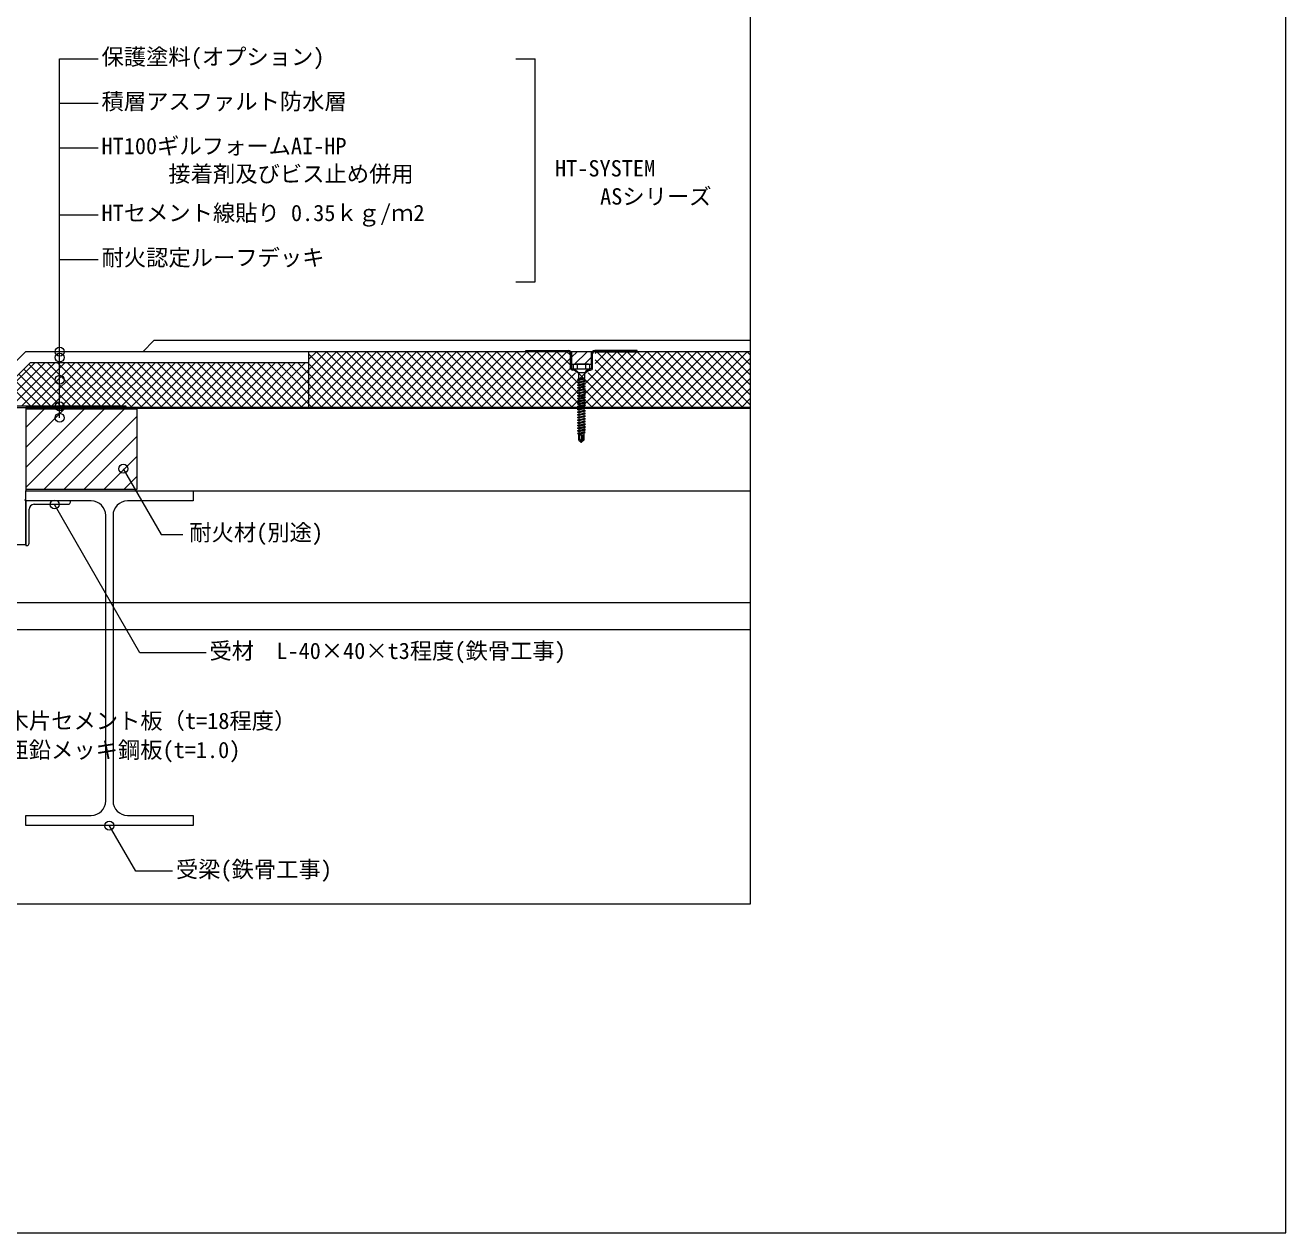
# Model space of a CAD drawing. Units: millimetres, scale not verified. Extents: x -1380 to 1380, y -955 to 955.
# Drawn here: x 250 to 1380, y -955 to 128 of the extents above; entities that cross this region are included whole.
import ezdxf
from ezdxf.enums import TextEntityAlignment as Align

# ---------------------------------------------------------------- set-up
doc = ezdxf.new("R2010")
doc.units = ezdxf.units.MM
doc.header["$LTSCALE"] = 3
doc.linetypes.add('USER3', pattern=[9.525, 6.35, -3.175])
for name, color, linetype, lineweight in [('0-0_0', 7, 'Continuous', 18), ('0-1_BOUSUI', 1, 'Continuous', 18), ('0-2_MOJI', 7, 'Continuous', 18), ('0-3_HATCH', 9, 'Continuous', 18), ('0-4_KANAMONO', 5, 'Continuous', 18), ('0-5_KANAMONO_SCREW', 4, 'Continuous', 18), ('0-6_TEKKOTU', 7, 'Continuous', 18), ('0-7_dekki', 3, 'Continuous', 18), ('0-8_dannnetu', 6, 'Continuous', 18), ('0-B_WAKU', 7, 'Continuous', 18), ('0-D_doubuti', 5, 'Continuous', 18)]:
    doc.layers.add(name, color=color, linetype=linetype, lineweight=lineweight)
doc.styles.add('ＭＳ ゴシック', font='')
doc.styles.get('ＭＳ ゴシック').set_extended_font_data('MS Gothic')

msp = doc.modelspace()

# ---------------------------------------------------------------- linework, layer by layer
at = {"layer": '0-0_0'}
msp.add_lwpolyline([(-899.576, -659.835), (900.424, -659.835), (900.424, 540.165), (-899.576, 540.165)], close=True, dxfattribs=at)
at = {"layer": '0-1_BOUSUI'}
msp.add_line((900.424, -154.835), (365.419, -154.835), dxfattribs=at)
for points in [[(900.424, -154.835), (365.419, -154.835), (355.419, -164.835)], [(504.419, -164.835), (250.279, -164.835), (205.421, -209.692), (205.421, -211.692)]]:
    msp.add_lwpolyline(points, dxfattribs=at)
at = {"layer": '0-2_MOJI'}
for p, q in [((280.777, -224.106), (280.777, 97.84)), ((280.777, 97.84), (315.353, 97.84)), ((689.905, 97.84), (707.193, 97.84)), ((707.193, -102.16), (707.193, 97.84)), ((280.777, 57.84), (315.353, 57.84)), ((280.777, 17.84), (315.353, 17.84)), ((280.777, -42.16), (315.353, -42.16)), ((280.777, -82.16), (315.353, -82.16)), ((689.905, -102.16), (707.193, -102.16))]:
    msp.add_line(p, q, dxfattribs=at)
for points in [[(337.862, -269.801), (371.855, -328.679), (391.368, -328.679)], [(412.173, -434.788), (352.625, -434.788), (276.275, -301.835)], [(382.071, -630.669), (348.996, -630.669), (325.421, -589.835)]]:
    msp.add_lwpolyline(points, dxfattribs=at)
for centre in [(280.777, -164.835), (280.777, -170.078), (280.777, -190.039), (280.777, -213.907), (280.777, -224.106), (337.862, -269.801), (276.275, -301.835), (325.421, -589.835)]:
    msp.add_circle(centre, 4, dxfattribs=at)
at = {"layer": '0-3_HATCH'}
for p, q in [((470.093, -214.835), (520.093, -164.835)), ((479.073, -214.835), (529.073, -164.835)), ((488.053, -214.835), (538.053, -164.835)), ((497.033, -214.835), (547.033, -164.835)), ((504.419, -171.528), (511.112, -164.835)), ((552.262, -214.835), (504.419, -166.991)), ((506.014, -214.835), (556.014, -164.835)), ((561.242, -214.835), (511.242, -164.835)), ((514.994, -214.835), (564.994, -164.835)), ((570.223, -214.835), (520.223, -164.835)), ((523.974, -214.835), (573.974, -164.835)), ((579.203, -214.835), (529.203, -164.835)), ((532.954, -214.835), (582.954, -164.835)), ((588.183, -214.835), (538.183, -164.835)), ((541.935, -214.835), (591.935, -164.835)), ((597.164, -214.835), (547.164, -164.835)), ((550.915, -214.835), (600.915, -164.835)), ((606.144, -214.835), (556.144, -164.835)), ((559.895, -214.835), (609.895, -164.835)), ((615.124, -214.835), (565.124, -164.835)), ((568.875, -214.835), (618.875, -164.835)), ((624.104, -214.835), (574.104, -164.835)), ((577.856, -214.835), (627.856, -164.835)), ((633.085, -214.835), (583.085, -164.835)), ((586.836, -214.835), (636.836, -164.835)), ((642.065, -214.835), (592.065, -164.835)), ((595.816, -214.835), (645.816, -164.835)), ((651.045, -214.835), (601.045, -164.835)), ((604.796, -214.835), (654.796, -164.835)), ((660.025, -214.835), (610.025, -164.835)), ((613.777, -214.835), (663.777, -164.835)), ((669.006, -214.835), (619.006, -164.835)), ((622.757, -214.835), (672.757, -164.835)), ((677.986, -214.835), (627.986, -164.835)), ((631.737, -214.835), (681.737, -164.835)), ((686.966, -214.835), (636.966, -164.835)), ((640.717, -214.835), (690.717, -164.835)), ((695.946, -214.835), (645.946, -164.835)), ((649.698, -214.835), (699.698, -164.835)), ((704.927, -214.835), (654.927, -164.835)), ((658.678, -214.835), (708.678, -164.835)), ((713.907, -214.835), (663.907, -164.835)), ((667.658, -214.835), (717.658, -164.835)), ((722.887, -214.835), (672.887, -164.835)), ((676.638, -214.835), (726.638, -164.835)), ((731.867, -214.835), (681.867, -164.835)), ((685.619, -214.835), (735.619, -164.835)), ((740.848, -214.835), (690.848, -164.835)), ((749.828, -214.835), (699.828, -164.835)), ((758.808, -214.835), (708.808, -164.835)), ((767.788, -214.835), (717.788, -164.835)), ((738.556, -176.621), (726.769, -164.835)), ((730.52, -214.835), (780.52, -164.835)), ((738.556, -167.641), (735.749, -164.835)), ((739.5, -214.835), (789.5, -164.835)), ((739.818, -169.816), (744.799, -164.835)), ((742.629, -175.985), (753.779, -164.835)), ((748.48, -214.835), (798.48, -164.835)), ((757.461, -214.835), (807.461, -164.835)), ((761.056, -166.338), (762.559, -164.835)), ((761.056, -175.319), (771.54, -164.835)), ((812.69, -214.835), (762.69, -164.835)), ((766.441, -214.835), (816.441, -164.835)), ((821.67, -214.835), (771.67, -164.835)), ((775.421, -214.835), (825.421, -164.835)), ((830.65, -214.835), (780.65, -164.835)), ((784.402, -214.835), (834.402, -164.835)), ((839.63, -214.835), (789.63, -164.835)), ((793.382, -214.835), (843.382, -164.835)), ((848.611, -214.835), (798.611, -164.835)), ((802.362, -214.835), (852.362, -164.835)), ((857.591, -214.835), (807.591, -164.835)), ((811.342, -214.835), (861.342, -164.835)), ((866.571, -214.835), (816.571, -164.835)), ((820.323, -214.835), (870.323, -164.835)), ((875.551, -214.835), (825.551, -164.835)), ((829.303, -214.835), (879.303, -164.835)), ((884.532, -214.835), (834.532, -164.835)), ((838.283, -214.835), (888.283, -164.835)), ((893.512, -214.835), (843.512, -164.835)), ((847.263, -214.835), (897.263, -164.835)), ((900.424, -212.766), (852.492, -164.835)), ((900.424, -203.786), (861.472, -164.835)), ((900.424, -194.806), (870.453, -164.835)), ((900.424, -185.826), (879.433, -164.835)), ((900.424, -176.845), (888.413, -164.835)), ((900.424, -167.865), (897.393, -164.835)), ((219.645, -213.835), (258.645, -174.835)), ((228.626, -213.835), (267.626, -174.835)), ((237.606, -213.835), (276.606, -174.835)), ((246.586, -213.835), (285.586, -174.835)), ((281.855, -213.835), (248.638, -180.618)), ((290.835, -213.835), (253.128, -176.127)), ((255.566, -213.835), (294.566, -174.835)), ((299.815, -213.835), (260.815, -174.835)), ((264.547, -213.835), (303.547, -174.835)), ((308.795, -213.835), (269.795, -174.835)), ((273.527, -213.835), (312.527, -174.835)), ((317.776, -213.835), (278.776, -174.835)), ((282.507, -213.835), (321.507, -174.835)), ((326.756, -213.835), (287.756, -174.835)), ((291.487, -213.835), (330.487, -174.835)), ((335.736, -213.835), (296.736, -174.835)), ((300.468, -213.835), (339.468, -174.835)), ((345.716, -214.835), (305.716, -174.835)), ((309.448, -213.835), (348.448, -174.835)), ((354.697, -214.835), (314.697, -174.835)), ((318.428, -213.835), (357.428, -174.835)), ((363.677, -214.835), (323.677, -174.835)), ((327.408, -213.835), (366.408, -174.835)), ((372.657, -214.835), (332.657, -174.835)), ((336.389, -213.835), (375.389, -174.835)), ((381.637, -214.835), (341.637, -174.835)), ((344.369, -214.835), (384.369, -174.835)), ((390.618, -214.835), (350.618, -174.835)), ((353.349, -214.835), (393.349, -174.835)), ((399.598, -214.835), (359.598, -174.835)), ((362.329, -214.835), (402.329, -174.835)), ((408.578, -214.835), (368.578, -174.835)), ((371.31, -214.835), (411.31, -174.835)), ((417.558, -214.835), (377.558, -174.835)), ((380.29, -214.835), (420.29, -174.835)), ((426.539, -214.835), (386.539, -174.835)), ((389.27, -214.835), (429.27, -174.835)), ((435.519, -214.835), (395.519, -174.835)), ((398.25, -214.835), (438.25, -174.835)), ((444.499, -214.835), (404.499, -174.835)), ((407.231, -214.835), (447.231, -174.835)), ((453.479, -214.835), (413.479, -174.835)), ((416.211, -214.835), (456.211, -174.835)), ((462.46, -214.835), (422.46, -174.835)), ((425.191, -214.835), (465.191, -174.835)), ((471.44, -214.835), (431.44, -174.835)), ((434.172, -214.835), (474.172, -174.835)), ((480.42, -214.835), (440.42, -174.835)), ((443.152, -214.835), (483.152, -174.835)), ((489.4, -214.835), (449.4, -174.835)), ((452.132, -214.835), (492.132, -174.835)), ((498.381, -214.835), (458.381, -174.835)), ((461.112, -214.835), (501.112, -174.835)), ((507.361, -214.835), (467.361, -174.835)), ((516.341, -214.835), (476.341, -174.835)), ((525.321, -214.835), (485.321, -174.835)), ((534.302, -214.835), (494.302, -174.835)), ((543.282, -214.835), (503.282, -174.835)), ((694.599, -214.835), (738.556, -170.878)), ((703.579, -214.835), (738.556, -179.858)), ((751.609, -175.985), (757.818, -169.776)), ((803.709, -214.835), (761.056, -172.181)), ((856.244, -214.835), (900.424, -170.654)), ((865.224, -214.835), (900.424, -179.634)), ((263.894, -213.835), (239.657, -189.598)), ((272.874, -213.835), (244.147, -185.108)), ((712.559, -214.835), (743.559, -183.835)), ((721.54, -214.835), (752.54, -183.835)), ((776.769, -214.835), (745.769, -183.835)), ((785.749, -214.835), (754.749, -183.835)), ((794.729, -214.835), (761.039, -181.145)), ((874.204, -214.835), (900.424, -188.615)), ((254.914, -213.835), (235.167, -194.088)), ((883.184, -214.835), (900.424, -197.595)), ((892.165, -214.835), (900.424, -206.575)), ((250.421, -232.721), (266.474, -216.668)), ((250.421, -250.681), (284.434, -216.668)), ((250.421, -268.642), (302.395, -216.668)), ((250.421, -286.602), (320.355, -216.668)), ((266.516, -288.468), (338.316, -216.668)), ((284.476, -288.468), (350.421, -222.523)), ((302.437, -288.468), (350.421, -240.484)), ((320.397, -288.468), (350.421, -258.444)), ((338.358, -288.468), (350.421, -276.405))]:
    msp.add_line(p, q, dxfattribs=at)
msp.add_lwpolyline([(250.421, -288.235), (350.421, -288.235), (350.421, -216.435), (250.421, -216.435)], close=True, dxfattribs=at)
at = {"layer": '0-4_KANAMONO'}
for p, q in [((698.818, -163.835), (736.818, -163.835)), ((738.818, -179.335), (738.818, -166.835)), ((739.818, -166.835), (739.818, -179.335)), ((757.818, -166.835), (757.818, -179.335)), ((758.818, -179.335), (758.818, -166.835)), ((798.818, -163.835), (760.818, -163.835)), ((740.818, -180.335), (741.625, -180.335)), ((756.818, -180.335), (756.011, -180.335)), ((741.625, -181.335), (740.818, -181.335)), ((756.011, -181.335), (756.818, -181.335))]:
    msp.add_line(p, q, dxfattribs=at)
at = {"layer": '0-4_KANAMONO', "linetype": 'USER3'}
msp.add_line((742.01, -180.335), (755.47, -180.335), dxfattribs=at)
at = {"layer": '0-4_KANAMONO'}
for points in [[(736.818, -164.835), (698.818, -164.835), (698.818, -163.835)], [(760.818, -164.835), (798.818, -164.835), (798.818, -163.835)], [(742.818, -180.73), (745.318, -182.588), (745.318, -183.835), (742.221, -181.532)], [(754.817, -180.73), (752.318, -182.588), (752.318, -183.835), (755.414, -181.532)]]:
    msp.add_lwpolyline(points, dxfattribs=at)
msp.add_lwpolyline([(241.421, -333.835), (241.421, -214.835), (340.421, -214.835), (340.421, -213.835), (240.421, -213.835), (240.421, -333.835)], close=True, dxfattribs=at)
for centre, radius, start, end in [((736.818, -166.835), 3, 0, 90), ((736.818, -166.835), 2, 0, 90), ((760.818, -166.835), 3, 90, 180), ((760.818, -166.835), 2, 90, 180), ((740.818, -179.335), 2, 180, 270), ((740.818, -179.335), 1, 180, 270), ((741.625, -182.335), 2, 53.36573, 90), ((756.011, -182.335), 2, 90, 126.63427), ((756.818, -179.335), 1, 270, 0), ((756.818, -179.335), 2, 270, 0), ((741.625, -182.335), 1, 53.36573, 90), ((756.011, -182.335), 1, 90, 126.63427)]:
    msp.add_arc(centre, radius, start, end, dxfattribs=at)
at = {"layer": '0-5_KANAMONO_SCREW'}
for p, q in [((744.987, -176.71), (744.987, -180.335)), ((752.493, -176.71), (752.493, -180.335)), ((751.49, -183.835), (745.99, -183.835)), ((751.49, -188.835), (745.99, -188.835)), ((745.99, -188.835), (746.49, -189.576)), ((750.99, -189.465), (746.49, -190.675)), ((746.49, -190.675), (746.49, -191.996)), ((750.99, -191.885), (746.49, -193.095)), ((750.99, -189.465), (751.49, -188.851)), ((750.99, -189.465), (750.99, -190.786)), ((750.99, -191.885), (750.99, -193.206)), ((746.49, -193.095), (746.49, -194.416)), ((750.99, -194.305), (746.49, -195.515)), ((746.49, -195.515), (746.49, -196.836)), ((750.99, -196.725), (746.49, -197.935)), ((746.49, -197.935), (746.49, -199.256)), ((750.99, -199.145), (746.49, -200.355)), ((746.49, -200.355), (746.49, -201.676)), ((750.99, -201.565), (746.49, -202.775)), ((746.49, -202.775), (746.49, -204.096)), ((750.99, -194.305), (750.99, -195.626)), ((750.99, -196.725), (750.99, -198.046)), ((750.99, -199.145), (750.99, -200.466)), ((750.99, -201.565), (750.99, -202.886)), ((750.99, -203.985), (746.49, -205.195)), ((746.49, -205.195), (746.49, -206.516)), ((750.99, -206.405), (746.49, -207.615)), ((746.49, -207.615), (746.49, -208.936)), ((750.99, -208.825), (746.49, -210.035)), ((746.49, -210.035), (746.49, -211.356)), ((750.99, -211.245), (746.49, -212.455)), ((746.49, -212.455), (746.49, -213.776)), ((750.99, -213.665), (746.49, -214.875)), ((750.99, -203.985), (750.99, -205.306)), ((750.99, -206.405), (750.99, -207.726)), ((750.99, -208.825), (750.99, -210.146)), ((750.99, -211.245), (750.99, -212.566)), ((750.99, -213.665), (750.99, -214.986)), ((746.49, -214.875), (746.49, -216.196)), ((750.99, -216.085), (746.49, -217.295)), ((746.49, -217.295), (746.49, -218.616)), ((750.99, -218.505), (746.49, -219.715)), ((746.49, -219.715), (746.49, -221.036)), ((750.99, -220.925), (746.49, -222.135)), ((746.49, -222.135), (746.49, -223.456)), ((750.99, -223.345), (746.49, -224.555)), ((746.49, -224.555), (746.49, -225.876)), ((750.99, -225.765), (746.49, -226.975)), ((750.99, -216.085), (750.99, -217.406)), ((750.99, -218.505), (750.99, -219.826)), ((750.99, -220.925), (750.99, -222.246)), ((750.99, -223.345), (750.99, -224.666)), ((750.99, -225.765), (750.99, -227.086)), ((752.165, -237.114), (745.315, -238.324)), ((746.49, -226.975), (746.49, -228.296)), ((750.99, -228.185), (746.49, -229.395)), ((746.49, -229.395), (746.49, -230.716)), ((750.99, -230.605), (746.49, -231.815)), ((746.49, -231.815), (746.49, -233.136)), ((750.99, -233.025), (746.49, -234.235)), ((746.49, -234.235), (746.49, -235.556)), ((750.99, -235.445), (746.49, -236.655)), ((746.49, -236.655), (746.49, -238.009)), ((750.99, -228.185), (750.99, -229.506)), ((750.99, -230.605), (750.99, -231.926)), ((750.99, -233.025), (750.99, -234.346)), ((750.99, -235.445), (750.99, -236.799)), ((746.44, -244.169), (746.44, -239.285)), ((746.44, -239.285), (751.04, -239.285)), ((746.837, -243.724), (746.44, -244.169)), ((746.44, -244.169), (748.556, -245.944)), ((750.99, -237.793), (746.49, -239.003)), ((746.49, -239.003), (746.49, -239.285)), ((747.176, -242.836), (747.176, -239.285)), ((747.566, -243.672), (747.839, -243.901)), ((748.531, -245.041), (748.74, -245.985)), ((748.73, -243.744), (749.108, -243.09)), ((748.883, -245.378), (748.74, -245.985)), ((750.258, -242.996), (748.883, -245.378)), ((750.58, -243.954), (748.883, -245.378)), ((748.883, -245.378), (748.924, -245.944)), ((749.108, -243.09), (749.108, -239.285)), ((750.258, -242.996), (750.258, -239.285)), ((750.58, -243.954), (750.58, -239.285)), ((750.99, -237.793), (750.99, -239.285)), ((751.04, -239.285), (751.04, -244.169))]:
    msp.add_line(p, q, dxfattribs=at)
msp.add_lwpolyline([(742.49, -175.985), (741.234, -176.71), (741.234, -180.335), (756.245, -180.335), (756.245, -176.71), (754.99, -175.985)], close=True, dxfattribs=at)
for points in [[(742.49, -180.335), (745.99, -183.835), (745.99, -188.835)], [(754.99, -180.335), (751.49, -183.835), (751.49, -188.835)], [(751.49, -188.851), (745.19, -189.924), (749.245, -188.835)], [(746.49, -190.675), (745.19, -189.924), (746.49, -189.576)], [(752.29, -191.134), (745.19, -192.344), (750.99, -190.786)], [(746.49, -193.095), (745.19, -192.344), (746.49, -191.996)], [(750.99, -191.885), (752.29, -191.134), (750.99, -190.786)], [(752.29, -193.554), (745.19, -194.764), (750.99, -193.206)], [(746.49, -195.515), (745.19, -194.764), (746.49, -194.416)], [(752.29, -195.974), (745.19, -197.184), (750.99, -195.626)], [(746.49, -197.935), (745.19, -197.184), (746.49, -196.836)], [(752.29, -198.394), (745.19, -199.604), (750.99, -198.046)], [(746.49, -200.355), (745.19, -199.604), (746.49, -199.256)], [(752.29, -200.814), (745.19, -202.024), (750.99, -200.466)], [(746.49, -202.775), (745.19, -202.024), (746.49, -201.676)], [(752.29, -203.234), (745.19, -204.444), (750.99, -202.886)], [(750.99, -194.305), (752.29, -193.554), (750.99, -193.206)], [(750.99, -196.725), (752.29, -195.974), (750.99, -195.626)], [(750.99, -199.145), (752.29, -198.394), (750.99, -198.046)], [(750.99, -201.565), (752.29, -200.814), (750.99, -200.466)], [(750.99, -203.985), (752.29, -203.234), (750.99, -202.886)], [(746.49, -205.195), (745.19, -204.444), (746.49, -204.096)], [(752.29, -205.654), (745.19, -206.864), (750.99, -205.306)], [(746.49, -207.615), (745.19, -206.864), (746.49, -206.516)], [(752.29, -208.074), (745.19, -209.284), (750.99, -207.726)], [(746.49, -210.035), (745.19, -209.284), (746.49, -208.936)], [(752.29, -210.494), (745.19, -211.704), (750.99, -210.146)], [(746.49, -212.455), (745.19, -211.704), (746.49, -211.356)], [(752.29, -212.914), (745.19, -214.124), (750.99, -212.566)], [(746.49, -214.875), (745.19, -214.124), (746.49, -213.776)], [(750.99, -206.405), (752.29, -205.654), (750.99, -205.306)], [(750.99, -208.825), (752.29, -208.074), (750.99, -207.726)], [(750.99, -211.245), (752.29, -210.494), (750.99, -210.146)], [(750.99, -213.665), (752.29, -212.914), (750.99, -212.566)], [(752.29, -215.334), (745.19, -216.544), (750.99, -214.986)], [(746.49, -217.295), (745.19, -216.544), (746.49, -216.196)], [(752.29, -217.754), (745.19, -218.964), (750.99, -217.406)], [(746.49, -219.715), (745.19, -218.964), (746.49, -218.616)], [(752.29, -220.174), (745.19, -221.384), (750.99, -219.826)], [(746.49, -222.135), (745.19, -221.384), (746.49, -221.036)], [(752.29, -222.594), (745.19, -223.804), (750.99, -222.246)], [(746.49, -224.555), (745.19, -223.804), (746.49, -223.456)], [(752.29, -225.014), (745.19, -226.224), (750.99, -224.666)], [(746.49, -226.975), (745.19, -226.224), (746.49, -225.876)], [(750.99, -216.085), (752.29, -215.334), (750.99, -214.986)], [(750.99, -218.505), (752.29, -217.754), (750.99, -217.406)], [(750.99, -220.925), (752.29, -220.174), (750.99, -219.826)], [(750.99, -223.345), (752.29, -222.594), (750.99, -222.246)], [(750.99, -225.765), (752.29, -225.014), (750.99, -224.666)], [(752.29, -227.434), (745.19, -228.644), (750.99, -227.086)], [(746.49, -229.395), (745.19, -228.644), (746.49, -228.296)], [(752.29, -229.854), (745.19, -231.064), (750.99, -229.506)], [(746.49, -231.815), (745.19, -231.064), (746.49, -230.716)], [(752.29, -232.274), (745.19, -233.484), (750.99, -231.926)], [(746.49, -234.235), (745.19, -233.484), (746.49, -233.136)], [(752.29, -234.694), (745.19, -235.904), (750.99, -234.346)], [(746.49, -236.655), (745.19, -235.904), (746.49, -235.556)], [(746.49, -239.003), (745.315, -238.324), (746.49, -238.009), (750.99, -236.799)], [(750.99, -228.185), (752.29, -227.434), (750.99, -227.086)], [(750.99, -230.605), (752.29, -229.854), (750.99, -229.506)], [(750.99, -233.025), (752.29, -232.274), (750.99, -231.926)], [(750.99, -235.445), (752.29, -234.694), (750.99, -234.346)], [(750.99, -237.793), (752.165, -237.114), (750.99, -236.799)], [(748.556, -245.944), (748.74, -245.985), (748.924, -245.944)], [(750.58, -243.954), (751.04, -244.169), (748.924, -245.944)]]:
    msp.add_lwpolyline(points, dxfattribs=at)
for centre, radius, start, end in [((743.111, -180.179), 3.944, 61.59455, 118.40545), ((748.74, -186.061), 10.076, 68.13455, 111.86545), ((754.369, -180.179), 3.944, 61.59455, 118.40545), ((745.843, -242.836), 1.333, 318.21456, 0), ((747.228, -244.074), 0.525, 50, 138.21456), ((748.267, -242.836), 1.091, 180, 230), ((746.505, -245.49), 2.075, 12.5, 50), ((748.219, -243.449), 0.591, 230, 330), ((750.299, -244.649), 1.811, 150, 192.5)]:
    msp.add_arc(centre, radius, start, end, dxfattribs=at)
at = {"layer": '0-6_TEKKOTU'}
for p, q in [((322.171, -567.668), (322.171, -311.668)), ((328.671, -311.668), (328.671, -567.668)), ((-279.579, -389.835), (900.424, -389.835)), ((-279.579, -413.835), (900.424, -413.835))]:
    msp.add_line(p, q, dxfattribs=at)
for points in [[(309.171, -298.668), (250.421, -298.668), (250.421, -289.668), (400.421, -289.668), (400.421, -298.668), (341.671, -298.668)], [(341.671, -580.668), (400.421, -580.668), (400.421, -589.668), (250.421, -589.668), (250.421, -580.668), (309.171, -580.668)]]:
    msp.add_lwpolyline(points, dxfattribs=at)
for centre, start, end in [((309.171, -311.668), 0, 90), ((341.671, -311.668), 90, 180), ((309.171, -567.668), 270, 0), ((341.671, -567.668), 180, 270)]:
    msp.add_arc(centre, 13, start, end, dxfattribs=at)
at = {"layer": '0-7_dekki'}
msp.add_line((900.424, -215.635), (250.421, -215.635), dxfattribs=at)
msp.add_lwpolyline([(900.424, -214.654), (250.421, -214.835), (250.421, -289.668), (900.424, -289.668)], dxfattribs=at)
at = {"layer": '0-8_dannnetu'}
for p, q in [((900.424, -164.835), (504.419, -164.835)), ((504.419, -214.835), (504.419, -164.835)), ((215.421, -213.835), (254.421, -174.835)), ((504.419, -174.835), (254.421, -174.835))]:
    msp.add_line(p, q, dxfattribs=at)
msp.add_lwpolyline([(739.818, -175.985), (757.818, -175.985), (757.818, -164.835), (739.818, -164.835)], close=True, dxfattribs=at)
at = {"layer": '0-B_WAKU'}
msp.add_lwpolyline([(-1379.576, -954.835), (1380.424, -954.835), (1380.424, 955.165), (-1379.576, 955.165)], close=True, dxfattribs=at)
at = {"layer": '0-D_doubuti'}
for p, q in [((257.921, -301.668), (288.421, -301.668)), ((253.421, -336.668), (253.421, -306.168))]:
    msp.add_line(p, q, dxfattribs=at)
for points in [[(210.421, -336.835), (210.421, -337.835), (250.421, -337.835), (250.421, -297.835), (249.421, -297.835)], [(290.421, -299.668), (290.421, -298.668), (250.421, -298.668), (250.421, -338.668), (251.421, -338.668)]]:
    msp.add_lwpolyline(points, dxfattribs=at)
for centre, radius, start, end in [((257.921, -306.168), 4.5, 90, 180), ((288.421, -299.668), 2, 270, 0), ((251.421, -336.668), 2, 270, 0)]:
    msp.add_arc(centre, radius, start, end, dxfattribs=at)

# ---------------------------------------------------------------- texts
at = {"layer": '0-2_MOJI', "style": 'ＭＳ ゴシック'}
for s, p in [('保護塗料(オプション)', (318.353, 87.84)), ('積層アスファルト防水層', (318.353, 47.84)), ('HT100ギルフォームAI-HP', (318.353, 7.84)), ('\u3000\u3000\u3000接着剤及びビス止め併用', (318.353, -17.16)), ('HT-SYSTEM', (725.102, -12.16)), ('ASシリーズ', (765.469, -37.362)), ('HTセメント線貼り 0.35ｋｇ/ｍ2', (318.353, -52.16)), ('耐火認定ルーフデッキ', (318.353, -92.16)), ('耐火材(別途)', (397.074, -338.679)), ('受材\u3000L-40×40×t3程度(鉄骨工事)', (415.173, -444.788)), ('硬質木片セメント板（t=18程度）', (193.207, -507.521)), ('溶融亜鉛メッキ鋼板(t=1.0)', (193.091, -533.628)), ('受梁(鉄骨工事)', (385.071, -640.669))]:
    msp.add_text(s, height=14.66, dxfattribs=at).set_placement(p, align=Align.BOTTOM_LEFT)

doc.saveas('drawing.dxf')
